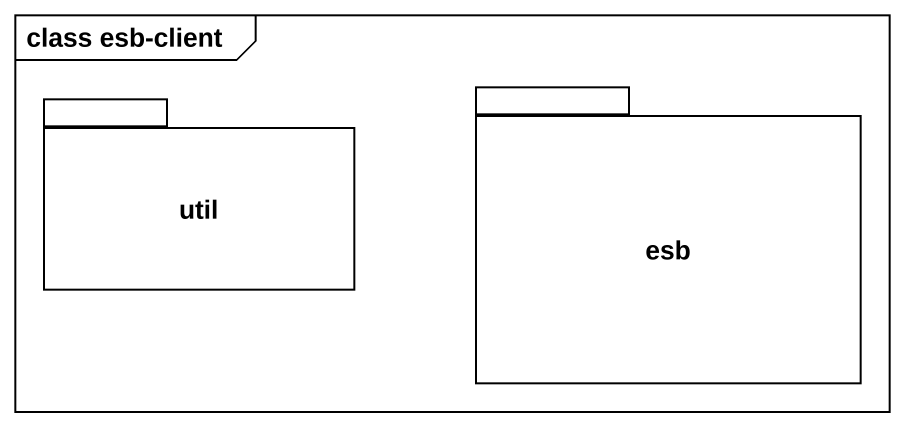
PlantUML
@startuml
mainframe class esb-client
package util {
}
package esb {
}
@enduml
